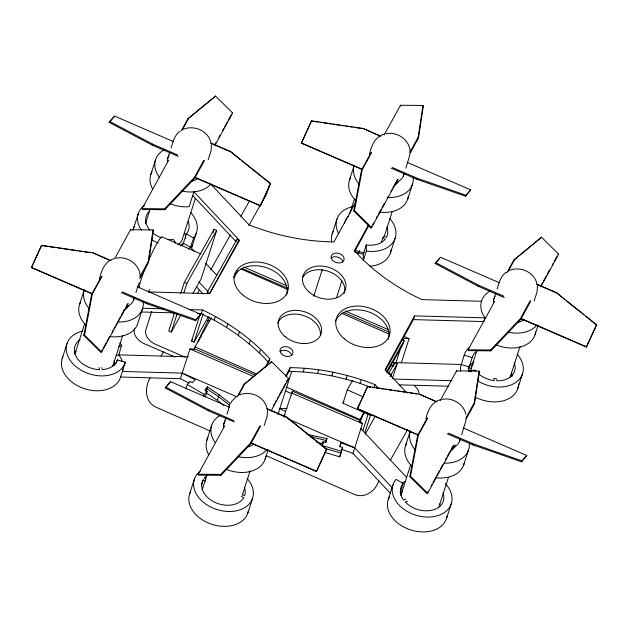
<?xml version="1.0" encoding="UTF-8"?>
<svg xmlns="http://www.w3.org/2000/svg" width="628" height="628" viewBox="0 0 628 628"><rect width="100%" height="100%" fill="white"/><g stroke="black" fill="none" stroke-linecap="round" stroke-linejoin="round"><path stroke-width="0.94" d="M211.463 144.699L211.024 150.83L208.158 159.748M267.544 410.32L267.096 416.45L264.231 425.368M537.474 285.866L537.034 291.996L534.169 300.914M128.253 303.481L101.657 351.986L100.943 352.41L83.807 335.47L84.521 335.046L92.34 293.998L31.4 267.646L41.605 245.297L93.054 252.864L110.928 260.604M31.4 267.646L41.605 245.297M93.054 252.864L109.123 260.125M240.296 159.638L230.468 151.474L210.812 142.964M194.978 177.583L260.385 205.906L270.589 183.557L230.468 151.474M260.385 205.906L270.589 183.557M317.572 442.206L286.549 417.094L266.884 408.585M398.191 179.019L371.595 227.532L370.881 227.956L353.737 211.008L354.451 210.592L362.27 169.544L301.338 143.192L311.543 120.843L362.984 128.41L380.858 136.15M301.338 143.192L311.543 120.843M251.051 443.203L316.457 471.526L326.662 449.177L286.549 417.094M316.457 471.526L326.662 449.177M362.984 128.41L379.956 136.056M454.264 444.64L427.668 493.153L426.954 493.577L409.809 476.628L410.524 476.205L418.342 435.165L357.411 408.812L367.615 386.456L419.064 394.031L436.931 401.771M357.411 408.812L367.615 386.456M419.064 394.031L436.028 401.677M561.762 297.17L556.479 292.64L536.822 284.131M520.981 318.749L586.395 347.072L596.6 324.723L556.479 292.64M586.395 347.072L596.6 324.723M139.871 276.901L148.224 261.672L153.059 229.919L130.546 229.699L114.681 258.634M139.714 278.604L148.522 262.535L153.358 230.782L153.059 229.919M409.809 152.447L418.154 137.218L422.989 105.465L400.483 105.245L384.148 135.028M409.644 154.15L418.46 138.082L423.296 106.328L422.989 105.465M465.882 418.06L474.226 402.831L479.062 371.085L456.556 370.858L440.22 400.648M465.717 419.771L474.533 403.694L479.368 371.949L479.062 371.085M83.807 335.47L91.625 294.422L101.359 276.658M353.737 211.008L361.555 169.968L371.297 152.204M409.809 476.628L417.628 435.589L427.37 417.824M82.943 331.042A30.631 21.847 17.8 0 0 77.472 367.788A30.631 21.847 17.8 0 0 125.239 362.584L125.341 362.152L117.295 359.993A22.278 15.888 17.8 0 1 102.388 369.609L101.775 367.537M125.341 362.152L120.466 377.452A30.631 21.847 17.8 0 1 83.226 388.269A30.631 21.847 17.8 0 1 62.926 356.696M122.9 369.083L122.358 371.446L182.206 373.126L237.031 396.865M460.646 371.211A30.631 21.847 17.8 0 1 460.662 366.823L464.288 354.749A30.631 21.847 17.8 0 1 469.132 347.527M468.182 370.512L468.653 368.487M468.582 368.793L472.232 357.332A22.278 15.888 17.8 0 1 476.927 351.146M409.896 154.786L405.884 168.131M465.968 420.407L461.674 434.639M306.959 434.364L326.913 438.634L325.861 442.473L323.192 441.68L322.14 445.511L341.53 451.281L342.582 447.442L339.913 446.649L340.965 442.811L354.734 447.827L392.445 487.98M324.896 452.435L339.74 456.846L340.58 453.785M62.219 358.47L66.992 343.602M79.52 304.58L84.293 289.72A30.631 21.847 17.8 0 0 89.647 309.219M74.858 354.168L84.702 323.506M99.334 279.515C101.187 270.966 104.923 260.848 114.461 258.555M133.505 228.451L138.278 213.583M150.806 174.56L155.579 159.693M145.429 223.717L149.904 209.783M167.692 158.546L169.701 152.298M171.13 147.839C173.061 141.755 174.6 134.722 180.362 131.017M133.371 300.608L134.235 297.939M135.954 292.585L139.102 282.773M112.899 365.959L122.743 335.297M119.885 343.076A30.631 21.847 17.8 0 1 121.557 345.133L118.857 354.867L120.411 357.285A30.631 21.847 17.8 0 1 122.287 361.72M116.172 363.4L117.365 359.687M151.741 311.362L145.892 329.582A13.926 9.663 28.7 0 0 155.626 344.38L185.119 357.151M195.402 198.338L182.874 237.36A20.049 14.303 17.8 0 1 177.912 244.865M182.756 245.03L186.571 233.64A22.278 15.888 17.8 0 0 188.235 221.503M190.567 212.39A30.631 21.847 17.8 0 1 193.762 237.604L190.457 247.228L188.706 249.065M196.525 232.556L191.752 247.424A30.631 21.847 17.8 0 0 192.396 244.637M150.021 378.032C144.479 387.814 144.683 402.25 156.262 407.305L209.964 430.918M174.592 312.65L168.712 331.003L171.248 332.118L180.723 315.248M180.778 293.386L184.302 282.38L214.164 229.251L216.699 230.366L201.101 278.989L193.047 293.323M171.248 332.118L177.127 313.764M183.902 292.664L186.838 283.495L216.699 230.366M212.986 232.925L214.164 229.251M208.284 316.857L194.068 342.15L191.532 341.035L200.363 313.513M120.568 377.02L180.417 378.7L189.962 348.964L195.324 349.121L255.627 375.23M197.435 313.553L201.298 313.662L202.491 309.942C227.713 321.866 251.043 338.123 269.836 358.839L268.941 361.626M194.068 342.15L203.189 313.71M194.099 349.678L194.994 346.892L211.353 317.815M185.802 389.132L187.293 384.493L190.041 381.384L192.388 382.766L195.135 379.665L182.206 373.126M236.395 241.121L236.984 239.292L239.519 240.406L209.666 293.527L207.13 292.413L236.984 239.292M268.643 362.56C253.1 345.439 234.44 331.356 214.226 320.202L215.42 316.481M269.365 185.291L266.562 194.028L248.869 225.468M203.755 396.362L204.351 394.502L207.099 391.401L204.744 390.027L207.491 386.919L219.196 394.847L230.162 403.372L228.969 407.093M206.008 391.566L207.491 386.919M226.582 327.463L227.783 323.742M205.309 396.975L207.099 391.401M223.992 405.531L217.414 400.413L219.196 394.847M189.578 494.063L194.35 479.203M206.887 440.173L211.66 425.313M201.337 485.452L203.127 479.878L205.607 481.095M202.216 489.762L206.989 474.901M223.764 424.159L225.774 417.918M226.92 414.347L229.495 406.324M259.395 352.999L260.589 349.278M242.345 495.045L250.101 470.89M332.157 234.016L336.93 219.148M349.458 180.126L354.231 165.266A30.631 21.847 17.8 0 0 358.996 184.09M286.195 376.462L288.998 371.36L290.191 367.639C319.212 368.016 348.045 374.005 375.018 384.65L378.323 388.175M313.67 296.385L322.321 269.443M277.945 414.441L291.675 371.705M247.825 513.045L252.597 498.177M265.126 459.154L268.109 449.86M283.73 417.086L292.452 391.173L359.043 420.006L362.489 423.672L352.944 453.408L390.655 493.553M291.259 394.886L292.452 391.173M349.702 213.85L354.475 198.982M369.264 155.061C371.124 146.512 374.853 136.394 384.391 134.102M288.998 371.36L303.167 371.941L304.36 368.228M336.49 297.664L341.86 280.944M303.167 371.941L317.462 373.448L318.655 369.727M366.281 244.92L366.367 251.027L363.384 260.322L363.298 254.214L366.281 244.92L366.721 244.999A22.278 15.888 17.8 0 0 385.215 239.213L382.742 237.996L383.92 236.238L386.401 237.455A22.278 15.888 17.8 0 0 386.887 227.077M310.177 436.868L312.085 437.19L312.681 435.33M317.462 373.448L331.78 375.858L332.973 372.145M381.549 241.709L382.742 237.996M403.309 176.154L404.165 173.477M384.163 236.787L392.217 211.699M321.999 445.393L323.192 441.68M325.72 442.348L326.913 438.634M331.78 375.858L346.012 379.171L347.206 375.45M390.396 252.998L395.177 238.13M407.705 199.107L412.478 184.239M371.36 415.736L342.959 403.247L347.26 389.862L352.504 380.537M339.772 446.532L340.965 442.811M370.151 387.029L360.064 383.347L361.257 379.634M340.792 453.016L342.582 447.442M339.74 456.846L341.53 451.281M359.224 421.239L364.154 411.685M360.025 422.77L362.411 415.336M374.123 387.437L375.018 384.65M362.803 430.722L368.173 413.993M364.79 432.833L370.457 415.179M393.678 365.559L394.572 362.772L397.116 363.871L392.343 378.739M390.82 376.164L391.393 374.382L386.958 372.428M395.993 362.639L401.363 345.91M403.152 340.337L403.749 338.476L409.111 338.633L401.355 362.788M401.394 339.528L404.079 340.706L402.886 344.427L387.013 372.647M413.365 319.605L414.559 315.892L484.989 317.862L483.796 321.583L413.365 319.605L385.286 370.81M388.23 499.637L393.002 484.769M405.531 445.747L410.304 430.879A30.631 21.847 17.8 0 0 415.65 450.386M445.291 483.576A30.631 21.847 17.8 0 1 443.918 512.848A30.631 21.847 17.8 0 1 404.644 509.795A30.631 21.847 17.8 0 1 395.766 479.721L396.087 479.392L403.184 483.442L400.201 492.737L402.689 490.484M400.868 495.335L410.712 464.673M425.91 418.892C427.519 410.783 431.703 401.849 440.471 399.722M470.961 369.029L476.927 350.448M493.702 299.705L495.704 293.464M497.14 289.006C499.064 282.922 500.61 275.888 506.372 272.175M459.382 441.774L460.245 439.098M438.909 507.118L448.455 477.39M446.477 518.61L451.249 503.75M463.778 464.72L468.551 449.86M510.195 377.098L520.039 346.436M517.762 388.591L522.535 373.723M535.064 334.7L538.047 325.406M238.287 335.383L239.488 331.663M249.253 343.916L250.446 340.195M178.179 156.364L152.259 145.139L109.154 122.35L114.382 116.023L173.516 141.63M152.259 145.139L152.659 144.142L109.555 121.361M121.188 292.577L147.109 303.803L147.502 302.806L195.967 319.668L200.795 314.338L137.179 286.784M229.589 407.25L170.455 381.643L165.235 387.971L208.331 410.759L234.252 421.977M170.455 381.643L167.04 385.969M147.109 303.803L195.567 320.665L195.967 319.668M200.795 314.338L195.567 320.665M208.331 410.759L208.731 409.762L165.627 386.974M391.126 168.123L417.039 179.349L417.439 178.352L465.905 195.214L470.725 189.876L407.109 162.33M504.182 297.523L478.269 286.305L435.165 263.517L440.385 257.19L499.527 282.796M417.039 179.349L465.505 196.211L465.905 195.214M470.725 189.876L465.505 196.211M478.269 286.305L478.669 285.308L435.565 262.52M447.199 433.744L473.112 444.962L473.512 443.972L521.978 460.834L526.798 455.496L463.181 427.951M473.112 444.962L521.578 461.823L521.978 460.834M526.798 455.496L521.578 461.823M209.619 317.038L198.071 341.601L201.298 335.713M230.916 402.972L232.109 400.774L236.434 396.629M181.461 130.561L187.953 118.716L215.53 96.076L232.674 113.024L214.941 145.366M102.074 276.234L92.34 293.998L91.625 294.422M182.175 130.137L188.667 118.292L215.53 96.076M204.508 160.43L194.766 178.195L164.921 209.697L142.407 209.477L142.109 208.614L168.704 160.101M142.109 208.614L164.614 208.834L194.46 177.332L203.739 160.407M101.406 351.562L102.34 349.859M103.275 348.155L106.077 343.053M107.011 341.349L109.343 337.095M112.145 331.984L113.079 330.281M114.006 328.585L114.94 326.882M115.874 325.178L116.808 323.475M117.742 321.772L120.545 316.669M121.471 314.966L124.273 309.855M126.605 305.601L127.539 303.897M215.161 144.087L216.095 142.383M218.889 137.281L219.824 135.577M222.626 130.475L223.56 128.771M224.494 127.068L227.289 121.958M228.223 120.254L231.026 115.152M148.294 292.051L149.7 289.484M237.533 396.182L244.025 384.336L271.61 361.697L288.747 378.645L271.013 410.987M238.248 395.758L244.747 383.912L271.61 361.697M371.548 152.628L362.27 169.544L361.555 169.968M260.581 426.043L250.839 443.815L220.993 475.317L198.479 475.098L198.181 474.226L224.777 425.721M265.173 367.341L269.836 358.839M355.856 201.933L333.947 241.906C304.925 241.544 276.084 235.555 249.112 224.903L210.741 184.051L208.991 185.888A30.631 21.847 17.8 0 1 196.996 191.414L193.33 191.893A30.631 21.847 17.8 0 1 181.712 190.983M285.528 376.148L290.191 367.639M368.267 225.224L354.294 250.713L363.541 260.275L373.684 269.349L384.642 277.882L396.346 285.811L408.71 293.064L421.647 299.603L481.488 301.283M354.498 251.875L368.934 225.546M198.181 474.226L220.687 474.454L250.533 442.952L259.811 426.027M273.565 405.453L274.499 403.749M275.433 402.046L276.367 400.342M277.301 398.647L278.235 396.943M279.162 395.24L281.964 390.129M282.898 388.426L285.701 383.323M286.627 381.62L287.561 379.916M370.881 227.956L371.807 226.253M372.742 224.557L373.676 222.854M376.478 217.743L377.412 216.04M378.346 214.344L381.141 209.234M382.075 207.53L384.407 203.276M387.209 198.173L388.143 196.47M390.946 191.359L391.872 189.656M392.806 187.96L395.609 182.85M396.543 181.147L397.477 179.443M355.362 251.985L358.086 253.021L359.475 250.486M358.415 253.186L359.342 251.498M284.139 416.333L284.971 414.825M414.559 315.892L385.082 369.656L406.991 392.987M388.449 373.935L394.572 362.772M390.161 376.557L397.116 363.871M365.339 434.144L375.167 416.223M507.008 272.568L513.963 259.882L541.54 237.243L558.677 254.191L540.951 286.533M427.621 418.248L418.342 435.165L417.628 435.589M508.185 271.304L514.677 259.458L541.54 237.243M530.511 301.589L520.769 319.354L490.923 350.864L468.417 350.636L468.111 349.772L494.715 301.267M468.111 349.772L490.625 350L520.471 318.49L530.213 300.726M427.417 492.729L428.351 491.025M431.153 485.915L432.088 484.212M433.014 482.516L435.816 477.406M436.75 475.702L439.553 470.6M440.479 468.896L442.819 464.642M445.613 459.531L446.547 457.828M447.481 456.132L450.284 451.022M451.218 449.318L453.078 445.919M541.163 285.253L542.568 282.702M543.503 280.999L546.297 275.888M547.231 274.185L549.563 269.93M552.365 264.828L553.299 263.124M554.234 261.421L557.028 256.318M161.043 356.005L163.445 351.743M197.38 293.566L199.296 290.167M210.765 269.773L230.366 234.927M240.885 216.228L249.489 200.936M191.532 341.035L192.482 339.348M233.961 277.623L237.808 270.778M342.959 403.247L343.916 401.551M386.762 371.493L404.079 340.706M359.593 421.388L364.884 411.984M390.443 376.078L391.393 374.382M378.841 480.671C375.795 490.861 364.523 499.072 354.059 494.291L266.351 455.716M390.349 460.214L407.611 429.536M109.154 122.35L113.982 117.02M435.165 263.517L439.388 258.854M403.184 483.442L402.956 483.686A22.278 15.888 17.8 0 0 403.623 500.045L405.837 499.197M180.267 245.878L183.352 243.177L190.457 247.228L194.429 251.459M400.884 493.263L402.093 492.344M187.953 118.716L188.667 118.292M231.96 113.448L232.674 113.024M244.025 384.336L244.747 383.912M288.032 379.069L288.747 378.645M513.963 259.882L514.677 259.458M557.962 254.615L558.677 254.191M407.494 501.175L405.272 502.023A22.278 15.888 17.8 0 0 432.339 510.148A22.278 15.888 17.8 0 0 442.96 492.69M118.331 346.601L121.84 345.573M116.227 355.636L118.857 354.867L188.314 356.814M468.567 371.493L474.909 370.025A22.278 15.888 17.8 0 0 475.977 371.352M183.619 129.195C194.24 124.862 208.182 130.899 210.827 142.36M509.63 270.362C520.251 266.029 534.192 272.065 536.83 283.526M239.7 394.816C250.313 390.483 264.255 396.519 266.9 407.98M386.024 133.772C397.446 131.134 410.217 140.311 410.194 152.298M116.086 258.226C127.508 255.588 140.279 264.765 140.264 276.752M442.096 399.392C452.254 397.132 463.637 403.953 465.843 414.237M148.922 291.957L209.571 293.661L239.056 239.896L193.895 191.815L189.122 206.683L188.557 206.753A30.631 21.847 17.8 0 1 170.07 203.684M162.911 308.835L142.642 308.262L137.768 323.561A30.631 21.847 17.8 0 1 109.562 336.561M188.973 309.565L202.491 309.942M141.449 311.983L174.27 312.901M392.084 362.529L461.203 364.468L469.179 366.94L468.676 370.763L471.581 370.85M112.946 365.096L114.885 365.151M510.242 376.235L512.173 376.29L511.475 372.679M394.274 379.069L451.987 380.686M399.329 384.838L448.243 386.204M495.704 378.676L493.82 378.527L494.079 380.592A22.278 15.888 17.8 0 1 478.505 373.848M311.527 121.133L318.325 122.13M320.264 122.421L322.203 122.703M324.15 122.994L327.055 123.418M329.001 123.7L330.94 123.991M332.879 124.273L339.677 125.278M341.616 125.561L343.563 125.843M345.502 126.134L348.414 126.558M350.353 126.848L352.292 127.131M354.239 127.421L361.029 128.418M41.597 245.587L47.414 246.443M49.361 246.733L56.151 247.73M58.098 248.013L61.01 248.445M62.949 248.727L68.774 249.591M70.713 249.873L77.511 250.87M79.45 251.161L81.389 251.443M84.301 251.875L90.126 252.731M367.6 386.754L370.512 387.178M372.451 387.468L374.398 387.751M376.337 388.033L379.249 388.465M381.188 388.748L383.135 389.038M385.074 389.321L387.013 389.611M388.96 389.894L391.864 390.326M393.811 390.608L395.75 390.891M397.689 391.181L400.601 391.605M402.548 391.896L404.487 392.178M406.426 392.469L408.373 392.751M410.312 393.034L413.224 393.466M415.163 393.748L417.102 394.039M366.367 251.027L366.964 251.129A30.631 21.847 17.8 0 0 393.073 242.29A30.631 21.847 17.8 0 0 389.823 218.623M363.298 254.214L358.086 253.021M312.085 437.19L326.317 440.495M316.583 442.222L323.232 443.768M346.012 379.171L360.064 383.347M325.147 448.447L340.933 453.133M464.186 355.173L472.162 357.646M341.93 449.389L352.944 453.408M242.055 494.605L244.653 495.586A22.278 15.888 17.8 0 0 244.567 487.846M241.223 496.513L243.821 497.502A22.278 15.888 17.8 0 1 215.773 502.745A22.278 15.888 17.8 0 1 203.127 479.878M392.414 167.519L417.439 178.352M301.346 142.901L362.278 169.277M210.796 143.255L230.46 151.772M536.807 284.421L556.463 292.931M152.659 144.142L177.685 154.983M478.669 285.308L503.687 296.141M194.994 177.292L260.4 205.615M520.997 318.451L586.403 346.774M243.774 267.033L286.918 285.716M345.298 311.001L388.442 329.676M403.725 336.294L409.111 338.633M241.827 268.368L287.726 288.244M343.445 312.367L389.344 332.243M390.553 364.632L392.327 365.402M389.988 365.017L393.379 366.485M207.774 320.406L209.469 321.136M122.484 291.973L147.502 302.806M448.486 433.132L473.512 443.972M31.416 267.355L92.34 293.739M357.418 408.514L418.35 434.898M189.962 348.964L253.775 376.596M291.486 392.932L362.489 423.672M175.149 357.065L144.259 343.697A13.926 9.663 28.7 0 1 134.525 328.891M279.436 408.702L285.724 411.426M266.869 408.875L274.915 412.361M276.705 413.13L286.533 417.385M288.221 419.033L354.734 447.827M208.731 409.762L233.757 420.595M251.067 442.905L316.473 471.228M241.042 269.004L287.624 289.492M341.373 313.129L388.85 334.01M201.054 254.042L162.244 236.976A27.844 2.818 -66.3 0 0 148.483 260.706M184.302 282.38L186.838 283.495M347.26 389.862L363.235 396.888M194.994 346.892L256.805 374.076M286.368 387.076L359.82 419.378M285.175 390.789L291.447 393.552M205.96 478.929L204.312 478.12A22.278 15.888 17.8 0 1 206.989 475.6M201.298 313.662L214.226 320.202M180.417 378.7L189.036 383.056M186.343 233.883L193.44 237.941M187.293 384.493L204.351 394.502M206.895 388.779L218.599 396.7L229.565 405.233M206.486 393.018L217.414 400.413M563.277 298.379L564.792 299.587M566.307 300.804L580.688 312.304M582.203 313.513L583.718 314.722M585.987 316.536L596.584 325.014M241.811 160.847L243.326 162.055M244.841 163.272L262.253 177.19M263.768 178.399L270.582 183.847M319.079 443.415L326.654 449.467M354.451 210.592L371.595 227.532M410.524 476.205L427.668 493.153M84.521 335.046L101.657 351.986M192.702 195.536L235.869 241.49M205.67 263.43L216.919 275.402M360.817 428.602L406.63 477.382M198.848 281.862L208.143 291.761M196.391 286.729L203.032 293.802M414.818 385.859L418.012 389.902L419.049 392.704M485.271 318.302L483.434 315.444A30.631 21.847 17.8 0 1 480.946 303.646L481.59 300.859A30.631 21.847 17.8 0 1 490.303 290.929M175.518 243.06L173.673 239.59A22.278 15.888 17.8 0 1 168.069 239.433M520.471 318.49L520.769 319.354M418.154 137.218L418.46 138.082M490.625 350L490.923 350.864M400.483 105.245L400.782 106.108M474.226 402.831L474.533 403.694M456.556 370.858L456.854 371.721M194.46 177.332L194.766 178.195M250.533 442.952L250.839 443.815M164.614 208.834L164.921 209.697M148.224 261.672L148.522 262.535M220.687 474.454L220.993 475.317M130.546 229.699L130.852 230.562M113.966 360.817L114.791 364.428M99.004 367.6L99.617 369.672A22.278 15.888 17.8 0 1 76.906 357.85A22.278 15.888 17.8 0 1 80.266 339.575M496.646 378.747L496.913 380.811A22.278 15.888 17.8 0 0 514.246 362.67M460.143 439.153A19.492 13.902 17.8 0 1 451.744 448.227M404.071 173.532A19.492 13.902 17.8 0 1 395.671 182.615M134.141 297.994A19.492 13.902 17.8 0 1 125.741 307.068M493.569 303.403A19.492 13.902 17.8 0 1 495.123 296.361M167.558 162.236A19.492 13.902 17.8 0 1 169.113 155.195M223.631 427.856A19.492 13.902 17.8 0 1 225.185 420.815M139.479 287.593A27.844 2.818 -66.3 0 1 146.332 265.707M267.136 449.334A30.631 21.847 17.8 0 1 238.561 456.776M215.341 442.756A30.631 21.847 17.8 0 1 220.373 415.383M254.026 443.91A16.705 11.916 17.8 0 1 247.479 446.924M265.777 456.368A30.631 21.847 17.8 0 1 226.143 469.304M208.731 454.766A30.631 21.847 17.8 0 1 208.025 437.551M464.265 462.875A30.631 21.847 17.8 0 1 435.573 477.727M411.489 465.913A30.631 21.847 17.8 0 1 406.677 443.117M469.328 444.169A30.631 21.847 17.8 0 1 444.239 463.166M455.308 445.542A16.705 11.916 17.8 0 1 450.551 450.959M85.479 324.755A30.631 21.847 17.8 0 1 80.667 301.958M118.229 321.999A30.631 21.847 17.8 0 0 142.54 308.693L143.184 305.907A30.631 21.847 17.8 0 0 143.2 301.519M128.677 305.812A16.705 11.916 17.8 0 1 123.747 310.201M152.659 189.146A30.631 21.847 17.8 0 1 151.952 171.931M159.269 177.143A30.631 21.847 17.8 0 1 164.301 149.77M197.302 178.823A16.705 11.916 17.8 0 1 191.407 181.311M408.349 196.313A30.631 21.847 17.8 0 1 379.493 212.107M355.417 200.301A30.631 21.847 17.8 0 1 350.605 177.504M413.13 177.065A30.631 21.847 17.8 0 1 388.167 197.545M398.615 181.359A16.705 11.916 17.8 0 1 394.478 185.339M535.708 331.914A30.631 21.847 17.8 0 1 496.081 344.851M537.066 324.88A30.631 21.847 17.8 0 1 507.722 332.149M523.956 319.456A16.705 11.916 17.8 0 1 517.417 322.47M233.82 277.026A27.844 19.861 17.8 0 1 266.806 267.795A27.844 19.861 17.8 0 1 286.478 295.089M302.68 277.505A22.278 15.888 17.8 0 1 329.386 271.72A22.278 15.888 17.8 0 1 344.207 293.221M335.564 321.081A27.844 19.861 17.8 0 1 368.55 311.857A27.844 19.861 17.8 0 1 388.214 339.144M277.772 323.114A22.278 15.888 17.8 0 1 302.774 315.287A22.278 15.888 17.8 0 1 320.366 335.533M280.033 351.617A6.68 4.765 17.8 0 1 286.847 350.746A6.68 4.765 17.8 0 1 291.777 355.487M331.058 258.132A6.68 4.765 17.8 0 1 337.888 257.182A6.68 4.765 17.8 0 1 342.864 261.939M391.048 250.203A30.631 21.847 17.8 0 1 369.9 266.217M331.608 241.937A30.631 21.847 17.8 0 1 333.295 231.394M338.775 233.742A30.631 21.847 17.8 0 1 352.873 206.588M344.513 223.081A22.278 15.888 17.8 0 1 344.874 221.739M345.706 219.831A22.278 15.888 17.8 0 1 348.391 216.495M517.182 354.216A30.631 21.847 17.8 0 1 515.541 382.601A30.631 21.847 17.8 0 1 477.563 380.827M518.249 386.746A30.631 21.847 17.8 0 1 475.176 397.053M518.555 383.873A30.631 21.847 17.8 0 1 518.406 385.796M468.888 367.835A22.278 15.888 17.8 0 1 473.983 361.861M161.498 237.839A22.278 15.888 17.8 0 1 153.201 233.263M149.974 230.193A22.278 15.888 17.8 0 1 149.747 210.922M184.656 232.65A22.278 15.888 17.8 0 1 185.55 238.397M158.287 243.005A30.631 21.847 17.8 0 1 151.552 239.661M141.465 230.327A30.631 21.847 17.8 0 1 144.314 205.387M150.587 256.601A30.631 21.847 17.8 0 1 149.166 255.894M133.018 230.295A30.631 21.847 17.8 0 1 134.651 225.821M74.873 352.096A22.278 15.888 17.8 0 1 76.051 351.154M247.251 478.669A30.631 21.847 17.8 0 1 243.405 508.358A30.631 21.847 17.8 0 1 202.742 501.709A30.631 21.847 17.8 0 1 200.387 471.008M248.311 511.2A30.631 21.847 17.8 0 1 211.22 524.09A30.631 21.847 17.8 0 1 190.724 491.441M447.12 515.824A30.631 21.847 17.8 0 1 410.5 529.867A30.631 21.847 17.8 0 1 389.376 497.007M439.38 503.844A22.278 15.888 17.8 0 1 440.016 506.011M287.09 408.302A22.278 15.888 17.8 0 1 279.696 408.341M401.763 482.736A30.631 21.847 17.8 0 1 405.091 481.7M364.209 252.66A20.049 14.303 17.8 0 1 355.825 250.446M470.921 371.894A20.049 14.303 17.8 0 1 473.253 363.918M285.002 336.561A22.278 15.888 17.8 0 0 321.089 333.845A22.278 15.888 17.8 0 0 293.637 310.428A22.278 15.888 17.8 0 0 285.002 336.561M242.565 294.767A27.844 19.861 17.8 0 0 287.671 291.376A27.844 19.861 17.8 0 0 253.351 262.104A27.844 19.861 17.8 0 0 242.565 294.767M344.301 338.822A27.844 19.861 17.8 0 0 389.407 335.43A27.844 19.861 17.8 0 0 355.095 306.158A27.844 19.861 17.8 0 0 344.301 338.822M309.314 292.216A22.278 15.888 17.8 0 0 345.4 289.5A22.278 15.888 17.8 0 0 317.949 266.084A22.278 15.888 17.8 0 0 309.314 292.216M281.47 353.878A6.68 4.765 17.8 0 0 292.624 354.192A6.68 4.765 17.8 0 0 285.473 346.577A6.68 4.765 17.8 0 0 281.47 353.878M332.62 260.4A6.68 4.765 17.8 0 0 343.752 260.581A6.68 4.765 17.8 0 0 336.459 253.029A6.68 4.765 17.8 0 0 332.62 260.4"/></g></svg>
